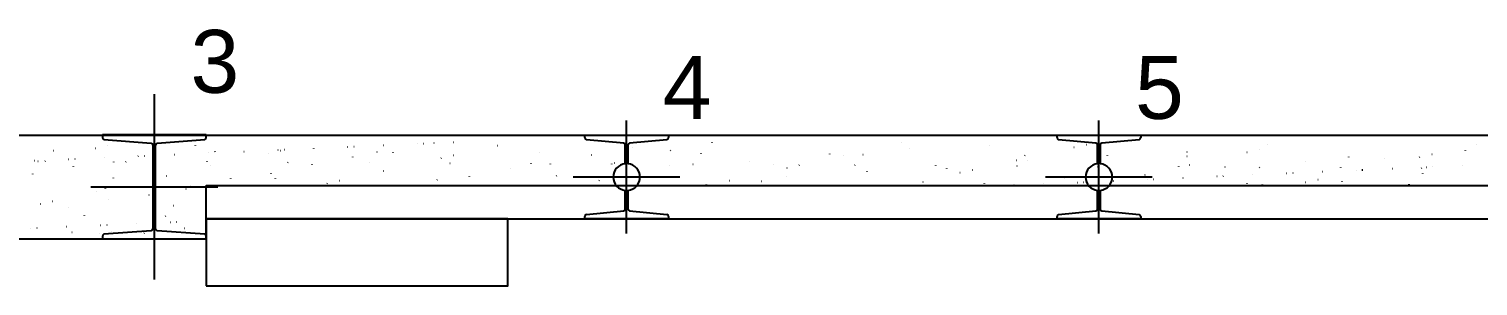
# Model space of a CAD drawing. Header units: millimetres. Extents: x 4424 to 9312, y 4538 to 9372.
# Drawn here: x 4726.7 to 5159.3, y 8887.6 to 8964.2 of the extents above; entities that cross this region are included whole.
import ezdxf

# ---------------------------------------------------------------- set-up
doc = ezdxf.new("R2010")
doc.units = ezdxf.units.MM
for name, color, linetype in [('19', 5, 'Continuous'), ('42', 7, 'Continuous'), ('49', 20, 'Continuous'), ('51', 6, 'Continuous'), ('52', 21, 'Continuous')]:
    doc.layers.add(name, color=color, linetype=linetype)
doc.styles.get("Standard").update_dxf_attribs({"font": 'arial.ttf'})

# ---------------------------------------------------------------- blocks, each defined once
blk = doc.blocks.new('_H9EFD498501-007')
for p, q in [((424.817371, 4538.469667), (424.863028, 4538.529169)), ((437.435903, 4539.142675), (437.509126, 4539.158908)), ((441.097013, 4539.954323), (441.170236, 4539.970556)), ((467.30986, 4540.004189), (467.319649, 4540.078547)), ((473.167147, 4538.228943), (473.212804, 4538.288445)), ((481.764997, 4538.22636), (481.839925, 4538.229632)), ((491.88036, 4538.668007), (491.955288, 4538.671278)), ((492.70844, 4538.505744), (492.781662, 4538.521977)), ((493.753575, 4538.749793), (493.828504, 4538.753064)), ((502.595152, 4539.135824), (502.670081, 4539.139096)), ((512.710515, 4539.577471), (512.785444, 4539.580742)), ((514.583731, 4539.659257), (514.658659, 4539.662529)), ((523.425307, 4540.045289), (523.500236, 4540.04856)), ((533.540671, 4540.486935), (533.615599, 4540.490206)), ((535.413886, 4540.568721), (535.488815, 4540.571993)), ((538.520656, 4540.667489), (538.530446, 4540.741847)), ((544.255463, 4540.954753), (544.330391, 4540.958024)), ((557.499863, 4539.979099), (557.573086, 4539.995332)), ((597.617434, 4539.355084), (597.627224, 4539.429442)), ((609.11129, 4538.530519), (609.184512, 4538.546752)), ((621.529271, 4540.90472), (621.539061, 4540.979079)), ((677.929934, 4540.896687), (678.003157, 4540.91292)), ((680.542839, 4538.960269), (680.552628, 4539.034627)), ((704.381255, 4539.952217), (704.391045, 4540.026576)), ((729.541361, 4539.448107), (729.614584, 4539.46434)), ((733.202471, 4540.259756), (733.275694, 4540.275989)), ((784.813898, 4538.811176), (784.88712, 4538.827409)), ((787.409449, 4540.338165), (787.419239, 4540.412524)), ((846.423017, 4538.393714), (846.432806, 4538.468072)), ((849.605321, 4540.284531), (849.678544, 4540.300764)), ((419.27453, 4535.497968), (419.349459, 4535.501239)), ((420.228686, 4535.327927), (420.301908, 4535.34416)), ((422.420373, 4535.345838), (422.46603, 4535.40534)), ((429.389894, 4535.939614), (429.464822, 4535.942885)), ((431.263109, 4536.0214), (431.338038, 4536.024672)), ((440.104686, 4536.407432), (440.179614, 4536.410703)), ((442.949665, 4535.048939), (442.959455, 4535.123298)), ((446.53819, 4535.1511), (446.583847, 4535.210601)), ((450.220049, 4536.849078), (450.294978, 4536.85235)), ((452.093264, 4536.930864), (452.168193, 4536.934136)), ((455.166473, 4537.805408), (455.176263, 4537.879766)), ((460.934841, 4537.316896), (461.00977, 4537.320167)), ((470.770149, 4535.105115), (470.815806, 4535.164616)), ((471.050204, 4537.758542), (471.125133, 4537.761814)), ((471.840113, 4533.879347), (471.913335, 4533.89558)), ((472.92342, 4537.840329), (472.998348, 4537.8436)), ((489.04733, 4537.694095), (489.120552, 4537.710328)), ((494.887966, 4534.910376), (494.933623, 4534.969877)), ((502.119864, 4534.294222), (502.129654, 4534.36858)), ((514.263251, 4536.493003), (514.273041, 4536.567361)), ((519.119926, 4534.864391), (519.165583, 4534.923892)), ((521.516924, 4537.98822), (521.562581, 4538.047721)), ((526.303849, 4537.911021), (526.313638, 4537.985379)), ((540.658757, 4536.245515), (540.731979, 4536.261748)), ((543.237742, 4534.669652), (543.2834, 4534.729154)), ((544.319867, 4537.057164), (544.393089, 4537.073397)), ((567.469702, 4534.623667), (567.515359, 4534.683169)), ((569.8667, 4537.747496), (569.912357, 4537.806997)), ((573.25724, 4534.399835), (573.267029, 4534.474193)), ((585.474047, 4537.156303), (585.483837, 4537.230661)), ((591.587519, 4534.428928), (591.633176, 4534.48843)), ((592.270184, 4534.796935), (592.343406, 4534.813168)), ((595.931294, 4535.608584), (596.004516, 4535.624817)), ((608.777959, 4534.088285), (608.787748, 4534.162643)), ((615.819478, 4534.382943), (615.865136, 4534.442445)), ((618.216477, 4537.506772), (618.262134, 4537.566274)), ((632.616375, 4535.080234), (632.626165, 4535.154592)), ((639.937295, 4534.188205), (639.982952, 4534.247706)), ((647.542721, 4534.160004), (647.615943, 4534.176237)), ((656.631002, 4537.410633), (656.640791, 4537.484991)), ((660.722717, 4537.081939), (660.795939, 4537.098172)), ((664.169255, 4534.14222), (664.214912, 4534.201721)), ((666.566253, 4537.266048), (666.61191, 4537.32555)), ((688.287072, 4533.947481), (688.332729, 4534.006982)), ((712.334144, 4535.633359), (712.407366, 4535.649592)), ((712.519031, 4533.901496), (712.564688, 4533.960997)), ((714.91603, 4537.025325), (714.961687, 4537.084826)), ((715.644569, 4535.466181), (715.654359, 4535.54054)), ((739.556406, 4537.015818), (739.566196, 4537.090176)), ((763.265806, 4536.784601), (763.311463, 4536.844102)), ((763.394823, 4538.007766), (763.404612, 4538.082125)), ((763.945571, 4534.184779), (764.018793, 4534.201012)), ((781.152788, 4537.999528), (781.22601, 4538.01576)), ((798.569974, 4535.071366), (798.579763, 4535.145725)), ((811.615582, 4536.543877), (811.66124, 4536.603379)), ((822.40839, 4536.063315), (822.418179, 4536.137673)), ((832.764215, 4536.550948), (832.837437, 4536.567181)), ((836.425325, 4537.362596), (836.498547, 4537.378829)), ((845.419978, 4533.999745), (845.494906, 4534.003016)), ((418.765681, 4531.43214), (418.775471, 4531.506499)), ((430.909068, 4533.630921), (430.918857, 4533.70528)), ((442.794307, 4530.271977), (442.839964, 4530.331478)), ((454.999007, 4530.145763), (455.072229, 4530.161996)), ((458.660117, 4530.957412), (458.733339, 4530.973645)), ((477.862459, 4530.119735), (477.872248, 4530.194094)), ((489.903056, 4531.537753), (489.912846, 4531.612112)), ((491.144083, 4530.031253), (491.18974, 4530.090754)), ((510.271544, 4529.508832), (510.344766, 4529.525065)), ((523.45154, 4532.430767), (523.524762, 4532.447)), ((539.49386, 4529.790529), (539.539517, 4529.850031)), ((549.073255, 4530.783036), (549.083045, 4530.857394)), ((561.216642, 4532.981817), (561.226432, 4533.056175)), ((575.062967, 4530.982187), (575.136189, 4530.99842)), ((587.843636, 4529.549805), (587.889293, 4529.609307)), ((626.674394, 4529.533607), (626.747616, 4529.54984)), ((643.879689, 4530.594197), (643.889479, 4530.668556)), ((643.881611, 4533.348356), (643.954833, 4533.364589)), ((667.791526, 4532.143834), (667.801316, 4532.218192)), ((691.629943, 4533.135782), (691.639732, 4533.210141)), ((695.493038, 4531.899776), (695.56626, 4531.916009)), ((699.154148, 4532.711424), (699.22737, 4532.727657)), ((726.805094, 4530.199382), (726.814883, 4530.273741)), ((736.636848, 4533.706757), (736.682505, 4533.766259)), ((741.269201, 4529.452424), (741.344129, 4529.455695)), ((747.104465, 4530.451196), (747.177687, 4530.467429)), ((750.64351, 4531.191331), (750.653299, 4531.265689)), ((750.765575, 4531.262845), (750.838797, 4531.279078)), ((751.384564, 4529.89407), (751.459493, 4529.897342)), ((753.257779, 4529.975856), (753.332708, 4529.979128)), ((760.868808, 4533.660772), (760.914465, 4533.720274)), ((762.099356, 4530.361888), (762.174285, 4530.365159)), ((772.214719, 4530.803534), (772.289648, 4530.806806)), ((774.087935, 4530.885321), (774.162863, 4530.888592)), ((774.658137, 4533.52173), (774.667926, 4533.596088)), ((782.929512, 4531.271352), (783.00444, 4531.274624)), ((784.986625, 4533.466033), (785.032282, 4533.525535)), ((793.044875, 4531.712999), (793.119803, 4531.71627)), ((794.91809, 4531.794785), (794.993019, 4531.798056)), ((802.377002, 4529.814265), (802.450224, 4529.830498)), ((803.759667, 4532.180816), (803.834596, 4532.184088)), ((809.218584, 4533.420048), (809.264241, 4533.47955)), ((813.87503, 4532.622463), (813.949959, 4532.625734)), ((815.556998, 4532.7362), (815.63022, 4532.752432)), ((815.748246, 4532.704249), (815.823174, 4532.707521)), ((824.589822, 4533.090281), (824.664751, 4533.093552)), ((833.336401, 4533.22531), (833.382058, 4533.284811)), ((833.671704, 4531.577279), (833.681493, 4531.651637)), ((834.705186, 4533.531927), (834.780114, 4533.535198)), ((836.578401, 4533.613713), (836.65333, 4533.616985)), ((437.79179, 4526.331015), (437.865012, 4526.347248)), ((440.397309, 4527.148148), (440.442966, 4527.207649)), ((453.502264, 4525.164486), (453.512054, 4525.238844)), ((464.515125, 4526.953409), (464.560783, 4527.012911)), ((465.719072, 4527.920954), (465.728862, 4527.995313)), ((477.594682, 4528.085768), (477.594682, 4528.085768)), ((477.594682, 4528.085768), (477.594682, 4528.085768)), ((477.594682, 4528.085768), (477.594682, 4528.085768)), ((489.448594, 4528.085768), (489.448594, 4528.085768)), ((489.65126, 4528.085768), (489.65126, 4528.085768)), ((489.65126, 4528.085768), (489.65126, 4528.085768)), ((489.65126, 4528.085768), (489.65126, 4528.085768)), ((501.302506, 4528.085768), (501.302506, 4528.085768)), ((501.302506, 4528.085768), (501.302506, 4528.085768)), ((503.852516, 4528.085768), (503.852516, 4528.085768)), ((503.852516, 4528.085768), (503.852516, 4528.085768)), ((503.852516, 4528.085768), (503.852516, 4528.085768)), ((506.610434, 4528.697184), (506.683656, 4528.713417)), ((513.156418, 4528.085768), (513.156418, 4528.085768)), ((513.156418, 4528.085768), (513.156418, 4528.085768)), ((513.156418, 4528.085768), (513.156418, 4528.085768)), ((513.918505, 4528.085768), (513.918505, 4528.085768)), ((513.918505, 4528.085768), (513.918505, 4528.085768)), ((525.010329, 4528.085768), (525.010329, 4528.085768)), ((536.864241, 4528.085768), (536.866237, 4528.100926)), ((536.864241, 4528.085768), (536.864241, 4528.085768)), ((538.18575, 4528.085768), (538.18575, 4528.085768)), ((538.18575, 4528.085768), (538.18575, 4528.085768)), ((538.18575, 4528.085768), (538.18575, 4528.085768)), ((548.718153, 4528.085768), (548.718153, 4528.085768)), ((548.718153, 4528.085768), (548.718153, 4528.085768)), ((560.572065, 4528.085768), (560.572065, 4528.085768)), ((560.572065, 4528.085768), (560.572065, 4528.085768)), ((560.572065, 4528.085768), (560.572065, 4528.085768)), ((561.998064, 4528.085768), (561.998064, 4528.085768)), ((561.998064, 4528.085768), (561.998064, 4528.085768)), ((562.452995, 4528.085768), (562.452995, 4528.085768)), ((562.452995, 4528.085768), (562.452995, 4528.085768)), ((572.425977, 4528.085768), (572.425977, 4528.085768)), ((584.279889, 4528.085768), (584.279889, 4528.085768)), ((584.279889, 4528.085768), (584.279889, 4528.085768)), ((586.720241, 4528.085768), (586.720241, 4528.085768)), ((586.720241, 4528.085768), (586.720241, 4528.085768)), ((586.720241, 4528.085768), (586.720241, 4528.085768)), ((596.133801, 4528.085768), (596.133801, 4528.085768)), ((596.133801, 4528.085768), (596.133801, 4528.085768)), ((596.133801, 4528.085768), (596.133801, 4528.085768)), ((607.987712, 4528.085768), (607.987712, 4528.085768)), ((607.987712, 4528.085768), (607.987712, 4528.085768)), ((610.987486, 4528.085768), (610.987486, 4528.085768)), ((610.987486, 4528.085768), (610.987486, 4528.085768)), ((619.841624, 4528.085768), (619.841624, 4528.085768)), ((619.865062, 4528.263798), (619.874852, 4528.338157)), ((620.143612, 4528.085768), (620.143612, 4528.085768)), ((620.143612, 4528.085768), (620.143612, 4528.085768)), ((631.695536, 4528.085768), (631.695536, 4528.085768)), ((635.254731, 4528.085768), (635.254731, 4528.085768)), ((635.254731, 4528.085768), (635.254731, 4528.085768)), ((635.254731, 4528.085768), (635.254731, 4528.085768)), ((636.193413, 4529.309082), (636.23907, 4529.368583)), ((643.549448, 4528.085768), (643.549448, 4528.085768)), ((643.549448, 4528.085768), (643.549448, 4528.085768)), ((643.549448, 4528.085768), (643.549448, 4528.085768)), ((655.40336, 4528.085768), (655.40336, 4528.085768)), ((655.40336, 4528.085768), (655.40336, 4528.085768)), ((655.40336, 4528.085768), (655.40336, 4528.085768)), ((659.521976, 4528.085768), (659.521976, 4528.085768)), ((659.521976, 4528.085768), (659.521976, 4528.085768)), ((667.257272, 4528.085768), (667.257272, 4528.085768)), ((667.257272, 4528.085768), (667.257272, 4528.085768)), ((678.28916, 4528.085768), (678.359043, 4528.101261)), ((678.28916, 4528.085768), (678.28916, 4528.085768)), ((678.28916, 4528.085768), (678.28916, 4528.085768)), ((679.111184, 4528.085768), (679.111184, 4528.085768)), ((679.111184, 4528.085768), (679.111184, 4528.085768)), ((683.789221, 4528.085768), (683.789221, 4528.085768)), ((683.789221, 4528.085768), (683.789221, 4528.085768)), ((683.789221, 4528.085768), (683.789221, 4528.085768)), ((684.543189, 4529.068358), (684.588846, 4529.127859)), ((690.965096, 4528.085768), (690.965096, 4528.085768)), ((702.819007, 4528.085768), (702.819007, 4528.085768)), ((702.819007, 4528.085768), (702.819007, 4528.085768)), ((702.819007, 4528.085768), (702.819007, 4528.085768)), ((702.893257, 4528.649746), (702.903046, 4528.724104)), ((708.056466, 4528.085768), (708.056466, 4528.085768)), ((708.056466, 4528.085768), (708.056466, 4528.085768)), ((709.967634, 4528.085768), (709.967634, 4528.085768)), ((711.597469, 4528.156928), (711.672397, 4528.160199)), ((714.672919, 4528.085768), (714.672919, 4528.085768)), ((714.672919, 4528.085768), (714.672919, 4528.085768)), ((714.672919, 4528.085768), (714.672919, 4528.085768)), ((720.439045, 4528.54296), (720.513974, 4528.546231)), ((726.526831, 4528.085768), (726.526831, 4528.085768)), ((726.526831, 4528.085768), (726.526831, 4528.085768)), ((730.554409, 4528.984606), (730.629337, 4528.987877)), ((732.323712, 4528.085768), (732.323712, 4528.085768)), ((732.323712, 4528.085768), (732.323712, 4528.085768)), ((732.323712, 4528.085768), (732.323712, 4528.085768)), ((732.427624, 4529.066392), (732.502553, 4529.069664)), ((732.892965, 4528.827634), (732.938623, 4528.887136)), ((736.434708, 4528.085768), (736.434708, 4528.085768)), ((736.434708, 4528.085768), (736.434708, 4528.085768)), ((736.434708, 4528.085768), (736.434708, 4528.085768)), ((738.380743, 4528.085768), (738.380743, 4528.085768)), ((738.380743, 4528.085768), (738.380743, 4528.085768)), ((750.234655, 4528.085768), (750.234655, 4528.085768)), ((756.590957, 4528.085768), (756.590957, 4528.085768)), ((756.590957, 4528.085768), (756.590957, 4528.085768)), ((762.088567, 4528.085768), (762.088567, 4528.085768)), ((773.942479, 4528.085768), (773.942479, 4528.085768)), ((773.942479, 4528.085768), (773.942479, 4528.085768)), ((773.942479, 4528.085768), (773.942479, 4528.085768)), ((780.858202, 4528.085768), (780.858202, 4528.085768)), ((780.858202, 4528.085768), (780.858202, 4528.085768)), ((780.858202, 4528.085768), (780.858202, 4528.085768)), ((781.242742, 4528.58691), (781.288399, 4528.646412)), ((785.79639, 4528.085768), (785.79639, 4528.085768)), ((785.79639, 4528.085768), (785.79639, 4528.085768)), ((785.818661, 4528.254931), (785.828451, 4528.329289)), ((794.580257, 4528.085768), (794.580257, 4528.085768)), ((794.580257, 4528.085768), (794.580257, 4528.085768)), ((794.580257, 4528.085768), (794.580257, 4528.085768)), ((797.650302, 4528.085768), (797.650302, 4528.085768)), ((797.650302, 4528.085768), (797.650302, 4528.085768)), ((798.715892, 4529.002616), (798.789114, 4529.018849)), ((805.125447, 4528.085768), (805.125447, 4528.085768)), ((805.125447, 4528.085768), (805.125447, 4528.085768)), ((809.504214, 4528.085768), (809.504214, 4528.085768)), ((809.657077, 4529.24688), (809.666867, 4529.321238)), ((821.358126, 4528.085768), (821.358126, 4528.085768)), ((829.392692, 4528.085768), (829.392692, 4528.085768)), ((829.392692, 4528.085768), (829.392692, 4528.085768)), ((829.392692, 4528.085768), (829.392692, 4528.085768)), ((829.592518, 4528.346186), (829.638175, 4528.405688)), ((833.212038, 4528.085768), (833.212038, 4528.085768)), ((833.212038, 4528.085768), (833.212038, 4528.085768)), ((833.212038, 4528.085768), (833.212038, 4528.085768)), ((845.06595, 4528.085768), (845.06595, 4528.085768)), ((845.06595, 4528.085768), (845.06595, 4528.085768)), ((845.06595, 4528.085768), (845.06595, 4528.085768)), ((420.950684, 4522.597432), (421.023906, 4522.613665)), ((424.611794, 4523.40908), (424.685016, 4523.425313)), ((429.31828, 4521.547687), (429.328069, 4521.622045)), ((441.461667, 4523.746468), (441.471456, 4523.820826)), ((460.771243, 4522.074286), (460.8169, 4522.133788)), ((434.142285, 4518.996442), (434.187942, 4519.055944)), ((449.647025, 4516.719925), (449.721954, 4516.723196)), ((455.354894, 4517.334104), (455.428116, 4517.350337)), ((458.374245, 4518.950457), (458.419902, 4519.009959)), ((459.762388, 4517.161571), (459.837317, 4517.164842)), ((461.635604, 4517.243357), (461.710532, 4517.246629)), ((470.47718, 4517.629389), (470.524656, 4517.631462)), ((418.102077, 4515.342642), (418.177006, 4515.345914)), ((419.975293, 4515.424429), (420.050221, 4515.4277)), ((428.816869, 4515.81046), (428.891798, 4515.813732)), ((430.398402, 4514.117319), (430.444059, 4514.176821)), ((438.513787, 4513.600521), (438.58701, 4513.616754)), ((438.932233, 4516.252107), (439.007161, 4516.255378)), ((440.805448, 4516.333893), (440.880377, 4516.337165)), ((442.174897, 4514.412169), (442.24812, 4514.428402)), ((452.014266, 4513.862014), (452.024055, 4513.936373)), ((464.054863, 4515.280032), (464.064653, 4515.354391)), ((428.079177, 4512.135768), (428.079177, 4512.135768)), ((428.079177, 4512.135768), (428.079177, 4512.135768)), ((428.877904, 4512.135768), (428.877904, 4512.135768)), ((428.877904, 4512.135768), (428.877904, 4512.135768)), ((428.877904, 4512.135768), (428.877904, 4512.135768)), ((431.906716, 4512.135768), (431.906716, 4512.135768)), ((431.906716, 4512.135768), (431.906716, 4512.135768)), ((431.906716, 4512.135768), (431.906716, 4512.135768)), ((439.933089, 4512.135768), (439.933089, 4512.135768)), ((439.933089, 4512.135768), (439.933089, 4512.135768)), ((439.933089, 4512.135768), (439.933089, 4512.135768)), ((451.787001, 4512.135768), (451.787001, 4512.135768)), ((451.787001, 4512.135768), (451.787001, 4512.135768)), ((451.787001, 4512.135768), (451.787001, 4512.135768)), ((453.14515, 4512.135768), (453.14515, 4512.135768)), ((453.14515, 4512.135768), (453.14515, 4512.135768)), ((463.640913, 4512.135768), (463.640913, 4512.135768))]:
    blk.add_line(p, q)

msp = doc.modelspace()

# ---------------------------------------------------------------- linework, layer by layer
at = {"layer": '42'}
msp.add_lwpolyline([(4779.66, 8887.6), (4869.66, 8887.6), (4869.66, 8907.6), (4779.66, 8907.6), (4779.66, 8887.6)], dxfattribs=at)
at = {"layer": '49'}
for p, q in [((4496.17, 8932.6), (8286.52, 8932.6)), ((4779.66, 8901.65), (4779.66, 8917.6)), ((4779.66, 8917.6), (6442.36, 8917.6)), ((4779.66, 8907.6), (8256.63, 8907.6)), ((4548.62, 8901.65), (4779.66, 8901.65))]:
    msp.add_line(p, q, dxfattribs=at)
at = {"layer": '51'}
for p, q in [((4764.14, 8889.53), (4764.14, 8944.77)), ((4905.13, 8903.25), (4905.13, 8936.95)), ((5046.13, 8903.25), (5046.13, 8936.95)), ((4779.66, 8932.65), (4748.62, 8932.65)), ((4748.62, 8932.65), (4748.62, 8931.9)), ((4749.1, 8931.29), (4763.24, 8930.22)), ((4763.72, 8929.62), (4763.72, 8904.69)), ((4764.51, 8904.69), (4764.51, 8929.62)), ((4764.99, 8930.22), (4779.18, 8931.29)), ((4779.66, 8931.9), (4779.66, 8932.65)), ((4892.63, 8931.85), (4892.63, 8932.6)), ((4892.63, 8932.6), (4917.63, 8932.6)), ((4904.26, 8930.17), (4893.12, 8931.24)), ((4904.74, 8924.08), (4904.74, 8929.57)), ((4905.53, 8929.57), (4905.53, 8924.08)), ((4917.15, 8931.24), (4906.01, 8930.17)), ((4917.63, 8932.6), (4917.63, 8931.85)), ((5033.63, 8931.85), (5033.63, 8932.6)), ((5033.63, 8932.6), (5058.63, 8932.6)), ((5045.26, 8930.17), (5034.12, 8931.24)), ((5045.74, 8924.08), (5045.74, 8929.57)), ((5046.53, 8929.57), (5046.53, 8924.08)), ((5058.15, 8931.24), (5047.01, 8930.17)), ((5058.63, 8932.6), (5058.63, 8931.85)), ((4745.21, 8917.15), (4783.07, 8917.15)), ((4921.04, 8920.1), (4889.22, 8920.1)), ((5062.04, 8920.1), (5030.22, 8920.1)), ((4904.74, 8910.64), (4904.74, 8916.12)), ((4905.53, 8916.12), (4905.53, 8910.64)), ((5045.74, 8910.64), (5045.74, 8916.12)), ((5046.53, 8916.12), (5046.53, 8910.64)), ((4892.63, 8907.6), (4892.63, 8908.36)), ((4917.63, 8907.6), (4892.63, 8907.6)), ((4893.12, 8908.96), (4904.26, 8910.03)), ((4906.01, 8910.03), (4917.15, 8908.96)), ((4917.63, 8908.36), (4917.63, 8907.6)), ((5033.63, 8907.6), (5033.63, 8908.36)), ((5058.63, 8907.6), (5033.63, 8907.6)), ((5034.12, 8908.96), (5045.26, 8910.03)), ((5047.01, 8910.03), (5058.15, 8908.96)), ((5058.63, 8908.36), (5058.63, 8907.6)), ((4763.24, 8904.08), (4749.1, 8903.01)), ((4779.18, 8903.01), (4764.99, 8904.08)), ((4748.62, 8902.41), (4748.62, 8901.65)), ((4748.62, 8901.65), (4779.66, 8901.65)), ((4779.66, 8901.65), (4779.66, 8902.41))]:
    msp.add_line(p, q, dxfattribs=at)
for centre, radius, start, end in [((4749.24, 8931.9), 0.625, 180, 256.8612), ((4763.1, 8929.62), 0.625, 359.895, 76.8611), ((4765.14, 8929.62), 0.625, 103.1388, 180), ((4779.03, 8931.9), 0.625, 283.1388, 0), ((4893.26, 8931.85), 0.625, 180, 256.8612), ((4904.11, 8929.57), 0.625, 0, 76.8612), ((4906.15, 8929.57), 0.625, 103.1389, 180.105), ((4917.01, 8931.85), 0.625, 283.1388, 0), ((5034.26, 8931.85), 0.625, 180, 256.8612), ((5045.11, 8929.57), 0.625, 0, 76.8612), ((5047.15, 8929.57), 0.625, 103.1389, 180.105), ((5058.01, 8931.85), 0.625, 283.1388, 0), ((4905.13, 8920.1), 4, 95.6441, 264.3559), ((4905.13, 8920.1), 4, 275.6441, 84.3559), ((5046.13, 8920.1), 4, 95.6441, 264.3559), ((5046.13, 8920.1), 4, 275.6441, 84.3559), ((4893.26, 8908.36), 0.625, 103.1388, 180), ((4904.11, 8910.64), 0.625, 283.1388, 0), ((4906.15, 8910.64), 0.625, 180, 256.8612), ((4917.01, 8908.36), 0.625, 0, 76.8612), ((5034.26, 8908.36), 0.625, 103.1388, 180), ((5045.11, 8910.64), 0.625, 283.1388, 0), ((5047.15, 8910.64), 0.625, 180, 256.8612), ((5058.01, 8908.36), 0.625, 0, 76.8612), ((4763.1, 8904.69), 0.625, 283.1388, 0), ((4765.14, 8904.69), 0.625, 180, 256.8612), ((4749.24, 8902.41), 0.625, 103.1388, 180), ((4779.03, 8902.41), 0.625, 0, 76.8612)]:
    msp.add_arc(centre, radius, start, end, dxfattribs=at)

# ---------------------------------------------------------------- block references
at = {"layer": '19'}
msp.add_blockref('_H9EFD498501-007', (4309.13, 4389.52), dxfattribs=at)

# ---------------------------------------------------------------- texts
at = {"layer": '52'}
for s, p in [('3', (4774.93, 8945.22)), ('4', (4915.93, 8937.44)), ('5', (5056.93, 8937.44))]:
    msp.add_text(s, height=18.75, dxfattribs=at).set_placement(p)

doc.saveas('drawing.dxf')
